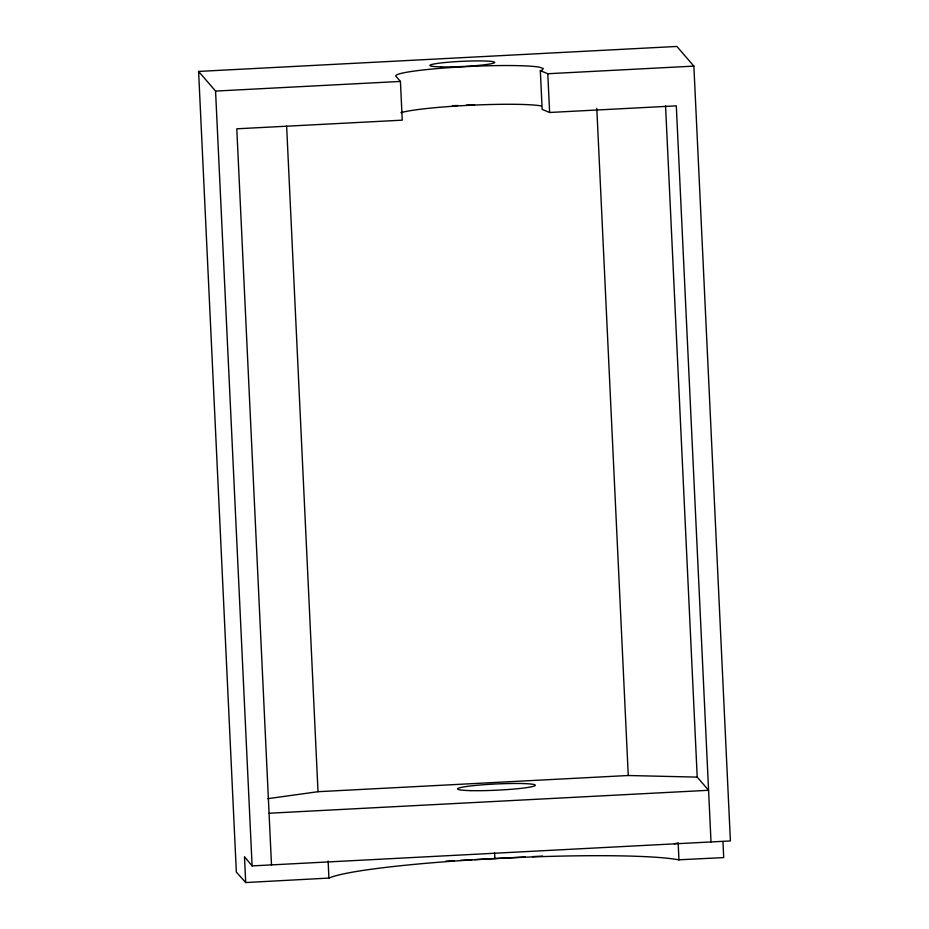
<?xml version="1.0" encoding="UTF-8"?>
<svg xmlns="http://www.w3.org/2000/svg" width="929" height="929" viewBox="0 0 929 929"><rect width="100%" height="100%" fill="white"/><g stroke="black" fill="none" stroke-linecap="round" stroke-linejoin="round"><path stroke-width="1.39" d="M245.709 882.55L244.49 856.724L252.107 865.909L730.403 840.931L693.87 66.11L676.893 46.45L198.597 71.428L236.349 872.076L245.709 882.55L329.029 878.068A181.585 14.562 -2.7 0 1 494.89 858.582A181.585 14.562 -2.7 0 1 678.646 859.813L723.703 857.595L722.959 841.802M711.01 841.941L676.3 105.86L549.62 112.479L542.164 109.401L540.33 70.662L542.083 70.163L543.326 68.56L539.54 67.213A73.925 5.934 -2.7 0 0 455.14 67.26A73.925 5.934 -2.7 0 0 395.951 76.248L400.422 81.427L402.257 120.166L236.79 128.806L271.5 864.899M674.419 843.857L677.067 843.102M267.749 798.685L318.02 791.705L628.259 775.506L697.214 777.12L708.583 790.289L269.062 813.235M198.597 71.428L215.563 91.077L400.422 81.427M540.33 70.662L547.796 73.739L693.87 66.11M445.781 861.148L454.444 860.695M460.227 860.393L471.781 859.789M474.673 859.639L525.257 856.991M532.48 856.619L542.606 856.085M665.547 105.72L697.214 777.12M678.158 842.708L678.96 859.929M596.801 108.438L628.259 775.506M547.796 73.739L549.62 112.479M494.623 852.845L494.89 858.582M328.111 860.986L328.924 878.207M286.631 126.089L318.02 791.705M215.563 91.077L252.107 865.909M400.91 112.699A73.925 5.934 -2.7 0 1 470.411 105.256A73.925 5.934 -2.7 0 1 541.363 105.952M474.58 104.629A32.422 2.601 -2.7 0 1 466.288 105.151M457.858 105.511A32.422 2.601 -2.7 0 1 452.423 105.639M440.985 66.876A32.422 2.601 -2.7 0 0 494.077 62.928A32.422 2.601 -2.7 0 0 451.866 61.941A32.422 2.601 -2.7 0 0 440.985 66.876M470.817 790.637A38.913 3.124 -2.7 0 0 534.535 785.911A38.913 3.124 -2.7 0 0 483.87 784.715A38.913 3.124 -2.7 0 0 470.817 790.637"/></g></svg>
